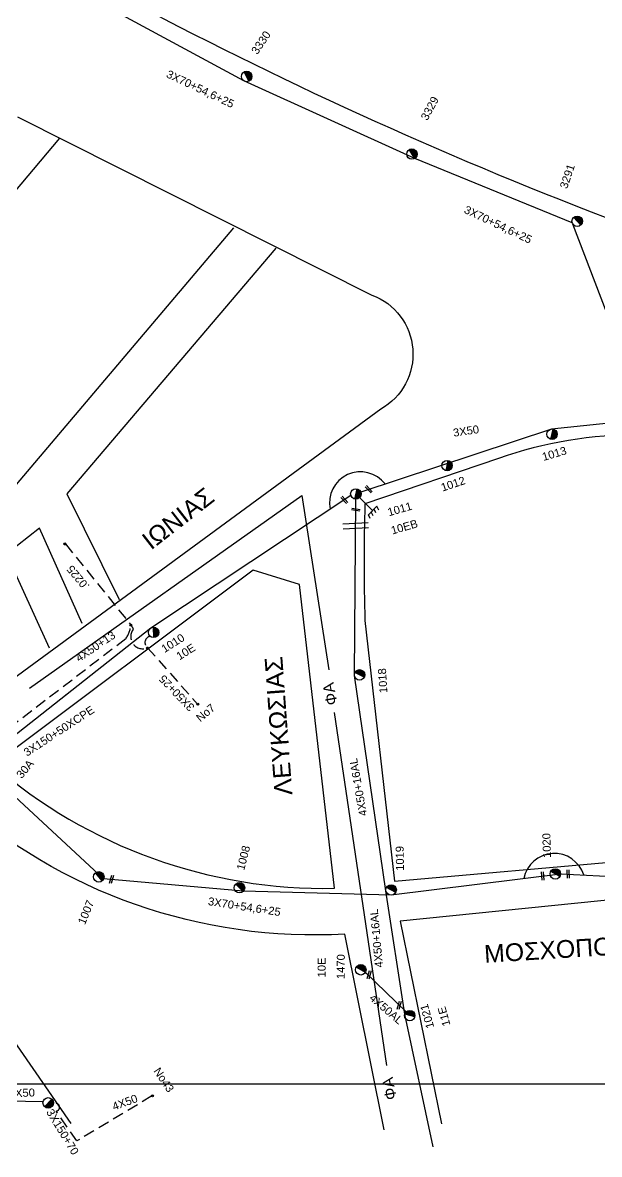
# Model space of a CAD drawing. Header units: millimetres. Extents: x 745 to 5694, y 762 to 3401.
# Drawn here: x 2050.1 to 2179.9, y 762.5 to 1017.1 of the extents above; entities that cross this region are included whole.
import ezdxf

# ---------------------------------------------------------------- set-up
doc = ezdxf.new("R2010")
doc.units = ezdxf.units.MM
doc.linetypes.add('DASHED', pattern=[19.05, 12.7, -6.35])
for name, color, linetype in [('Άγνωστα', 7, 'Continuous'), ('Γείωση', 7, 'Continuous'), ('Γυμνά εναέρια ΧΤ και ΦΟΠ (3Φ)   4x50+16AL', 7, 'Continuous'), ('Επιγραφές - Σχήματα', 7, 'Continuous'), ('Μηχανική τομή', 7, 'Continuous'), ('Στύλος ΦΜ', 7, 'Continuous'), ('Στύλος ΦΜ @ 1', 7, 'Continuous'), ('Συνδέσεις', 7, 'Continuous'), ('Συνεστραμμένα ΧΤ   3x70+54.6+25 AL', 7, 'SYN_LINE'), ('Τομή', 7, 'Continuous'), ('Υπόβαθρο ΔΕΗ', 7, 'Continuous'), ('Υπόγεια καλώδια Παροχών ΧΤ   .0225', 7, 'DASHED'), ('Υπόγεια καλώδια Παροχών ΧΤ   4x50AL', 7, 'DASHED')]:
    doc.layers.add(name, color=color, linetype=linetype)
doc.styles.add('arial', font='arial.ttf')
doc.styles.get("Standard").update_dxf_attribs({"font": 'arial.ttf'})
doc.linetypes.add('SYN_LINE', pattern='A,0.5,-0.0001,["/\\/\\/\\/",Standard,S=0.1,R=0,X=0,Y=-0.05],-0.25', length=0.7501)

# ---------------------------------------------------------------- blocks, each defined once
blk = doc.blocks.new('ΥΠΑΡΧΩΝ ΤΣΙΜΕΝΤΕΝΙΟΣ ΣΤΥΛΟΣ')
at = {"layer": 'Στύλος ΦΜ'}
blk.add_hatch(color=256, dxfattribs=at).paths.add_polyline_path([(-1.29, -2.28, 0.574793), (2.62, 0, 0.268822), (1.3, 2.27)])
blk.add_line((-1.29, -2.28), (1.3, 2.27), dxfattribs=at)
blk.add_circle((0, 0), 2.62, dxfattribs=at)
at = {"layer": 'Στύλος ΦΜ', "flags": 4}
for tag, p in [('ΑΡΙΘΜΟΣ', (-4.68, 8.05)), ('ΤΥΠΟΣ', (-4.91, 3.03))]:
    blk.add_attdef(tag, p, '', height=4, dxfattribs=at)
blk = doc.blocks.new('_ΣΥΝΔΕΣΗ')
at = {"layer": 'Συνδέσεις', "linetype": 'SYN_LINE', "ltscale": 40}
blk.add_hatch(color=256, dxfattribs=at).paths.add_polyline_path([(0.5, -0.01, 1), (-0.5, -0.01, 1)])
at = {"layer": 'Συνδέσεις'}
blk.add_circle((0, -0.01), 0.5, dxfattribs=at)
blk = doc.blocks.new('ΜΗΧΑΝΙΚΗ ΤΟΜΗ')
at = {"layer": 'Μηχανική τομή', "ltscale": 40}
for p, q in [((-1.89, 0.78), (1.89, 0.78)), ((1.89, 0), (-1.89, 0))]:
    blk.add_line(p, q, dxfattribs=at)
blk = doc.blocks.new('ΤΟΜΗ')
at = {"layer": 'Τομή', "ltscale": 40}
for p, q in [((-5.68, 0), (5.68, 0)), ((5.68, -2.33), (-5.68, -2.33))]:
    blk.add_line(p, q, dxfattribs=at)
blk = doc.blocks.new('ΓΕΙΩΣΗ')
at = {"layer": 'Γείωση', "ltscale": 40}
for p, q in [((-2.34, 11.45), (-3, 9.45)), ((-0.34, 11.45), (-1, 9.45)), ((1.66, 11.45), (1, 9.45)), ((3.66, 11.45), (3, 9.45)), ((0, 9.45), (0, 0))]:
    blk.add_line(p, q, dxfattribs=at)
blk.add_lwpolyline([(-3, 9.45), (3, 9.45)], dxfattribs=at)

msp = doc.modelspace()

# ---------------------------------------------------------------- linework, layer by layer
at = {"layer": 'Άγνωστα', "color": 27, "linetype": 'SYN_LINE', "ltscale": 20}
msp.add_lwpolyline([(2190.71, 927.93), (2173.94, 971.74)], dxfattribs=at)
at = {"layer": 'Άγνωστα', "color": 62}
for points in [[(2190.75, 927.94), (2169.12, 925.69), (2126.21, 911.45)], [(2123.96, 910.75), (2078.91, 880.91), (2040.85, 850.88), (2016.29, 831.91)]]:
    msp.add_lwpolyline(points, dxfattribs=at)
at = {"layer": 'Άγνωστα', "color": 62, "linetype": 'DASHED', "ltscale": 0.2}
msp.add_lwpolyline([(2074.44, 881.62, -0.138592), (2073.29, 878.49), (2042.46, 854.84), (2039.82, 855.23), (2019.86, 839.82), (2016.57, 844.42), (2009.73, 839.85), (1968.65, 897.63, -0.344748), (1963.27, 904.07)], format="xyb", dxfattribs=at)
at = {"layer": 'Άγνωστα', "color": 5, "linetype": 'SYN_LINE', "ltscale": 20}
msp.add_lwpolyline([(2203.32, 823.91), (2171.16, 825.53), (2133.05, 820.81), (2099.73, 821.68), (2068.32, 824.49), (2041.99, 848.85)], dxfattribs=at)
at = {"layer": 'Άγνωστα', "color": 5}
msp.add_lwpolyline([(2127.23, 803.44), (2136.37, 794.54)], dxfattribs=at)
at = {"layer": 'Άγνωστα', "color": 173}
msp.add_lwpolyline([(2054.69, 774.35), (2042.74, 774.55)], dxfattribs=at)
at = {"layer": 'Άγνωστα', "color": 173, "linetype": 'DASHED', "ltscale": 0.2}
msp.add_lwpolyline([(2079.19, 775.64), (2062.31, 765.52)], dxfattribs=at)
msp.add_lwpolyline([(2062.31, 765.52), (2057.65, 772.23, 1.280591), (2056.99, 773.82, -19.09052)], format="xyb", dxfattribs=at)
at = {"layer": 'Γυμνά εναέρια ΧΤ και ΦΟΠ (3Φ)   4x50+16AL', "color": 5}
msp.add_lwpolyline([(2142.52, 764.19), (2136.07, 794.01), (2131.86, 821.81), (2124.76, 870.21), (2125.08, 909.9)], dxfattribs=at)
at = {"layer": 'Επιγραφές - Σχήματα', "color": 62, "linetype": 'DASHED', "ltscale": 0.2}
msp.add_line((2078.21, 876.47), (2089.42, 863.8), dxfattribs=at)
at = {"layer": 'Επιγραφές - Σχήματα'}
msp.add_lwpolyline([(780.39, 1891.51), (3073.89, 1891.51), (3073.89, 778.3), (780.39, 778.3)], close=True, dxfattribs=at)
at = {"layer": 'Επιγραφές - Σχήματα', "color": 85, "ltscale": 0.2}
msp.add_lwpolyline([(2051.63, 867.36), (2112.96, 910.74), (2118.98, 871.51)], dxfattribs=at)
at = {"layer": 'Επιγραφές - Σχήματα', "color": 85}
msp.add_lwpolyline([(2120.2, 861.88), (2131.95, 782.53)], dxfattribs=at)
at = {"layer": 'Επιγραφές - Σχήματα', "ltscale": 0.2}
for centre, radius, start, end in [((2126.13, 909.07), 6.98, 37.6129, 191.3715), ((2169.73, 823.26), 6.96, 17.5678, 169.1443)]:
    msp.add_arc(centre, radius, start, end, dxfattribs=at)
at = {"layer": 'Επιγραφές - Σχήματα', "color": 62, "linetype": 'DASHED', "ltscale": 0.2}
msp.add_arc((2079.05, 877.64), 1.44, 101.3094, 234.4448, dxfattribs=at)
at = {"layer": 'Συνεστραμμένα ΧΤ   3x70+54.6+25 AL', "color": 27, "linetype": 'SYN_LINE', "ltscale": 20}
msp.add_lwpolyline([(2173.78, 972.05), (2138.33, 986.55), (2099.85, 1004.03), (2064.97, 1022.91)], dxfattribs=at)
at = {"layer": 'Υπόβαθρο ΔΕΗ'}
for points in [[(2111.81, 1264.23, 0.128529), (1975.32, 1082.38, 0.062772), (2188.67, 970.52), (2367.6, 916.24, 0.060101), (2486.77, 898.83, 0.597235), (2505.98, 938.55, 0.452783)], [(2048.96, 995.92), (2128.69, 955.84, -0.640583), (2130.67, 930.17), (2012.77, 843.69), (1973.02, 899.6), (2004.47, 923.99), (2019.58, 901.66, 0.082513), (2024.92, 896.04), (2012.77, 843.69)], [(2097.58, 970.97), (2041.52, 904.88, -0.554075), (2030.07, 904.88), (2013.52, 929.83, -0.25521), (2014.89, 939.4), (2058.48, 991.14)], [(2189.11, 924.43, 0.084084), (2157.19, 919.09), (2127.11, 908.87, 0.013155), (2127.11, 882.63), (2133.79, 823.97), (2186.54, 828.6, 0.448155), (2195.08, 840.07), (2189.11, 924.43)], [(2112.39, 890.69), (2101.99, 893.9), (2043.47, 850.17, 0.186407), (2120.31, 822.38), (2112.39, 890.69)], [(2131.48, 768.01), (2122.63, 812.06, -0.200258), (2034.57, 842.98), (2018.74, 830.36), (2060.97, 769.46)]]:
    msp.add_lwpolyline(points, format="xyb", dxfattribs=at)
for points in [[(2107.08, 966.37), (2060.02, 911.08), (2071.8, 887.36)], [(2063.51, 881.92), (2053.87, 903.36), (2046.48, 897.53), (2056.07, 876.44)], [(2214.01, 770), (2209.88, 796.85), (2203.17, 821.87), (2135.06, 815), (2144.37, 769.38)]]:
    msp.add_lwpolyline(points, dxfattribs=at)
at = {"layer": 'Υπόγεια καλώδια Παροχών ΧΤ   .0225', "color": 62, "ltscale": 0.2}
msp.add_lwpolyline([(2059.72, 899.83), (2074.44, 881.62, -0.057561), (2075.03, 880.68, -0.057561)], format="xyb", dxfattribs=at)
msp.add_arc((2077.14, 878.97), 2.72, 140.9156, 293.1504, dxfattribs=at)

# ---------------------------------------------------------------- block references
at = {"layer": 'Γείωση', "xscale": 0.4499999999998725, "yscale": 0.4499999999998725, "zscale": 0.4499999999998725, "rotation": 225.357743922768}
msp.add_blockref('ΓΕΙΩΣΗ', (2125.83, 910.34), dxfattribs=at)
at = {"layer": 'Μηχανική τομή'}
for p, xscale, yscale, zscale, rotation in [((2127.85, 912), 0.5000000000000528, 0.5000000000000528, 0.5000000000000528, 312.9099540559136), ((2122.34, 909.61), 0.5000000000000528, 0.5000000000000528, 0.5000000000000528, 312.9099540559136), ((2125.05, 907.36), 0.5000000000000391, 0.5000000000000391, 0.5000000000000391, 352.1953404176693), ((2069.9, 824.42), 0.500000000000069, 0.500000000000069, 0.500000000000069, 254.5215811525782), ((2166.94, 825.13), 0.5000000000001281, 0.5000000000001281, 0.5000000000001281, 273.4420781113262), ((2172.68, 825.58), 0.5000000000001281, 0.5000000000001281, 0.5000000000001281, 273.4420781113262), ((2127.9, 802.96), 0.500000000000069, 0.500000000000069, 0.500000000000069, 254.5215811525782), ((2134.66, 796.08), 0.500000000000069, 0.500000000000069, 0.500000000000069, 254.5215811525782)]:
    msp.add_blockref('ΜΗΧΑΝΙΚΗ ΤΟΜΗ', p, dxfattribs=dict(at, xscale=xscale, yscale=yscale, zscale=zscale, rotation=rotation))
at = {"layer": 'Στύλος ΦΜ @ 1', "ltscale": 40}
ref = msp.add_blockref('ΥΠΑΡΧΩΝ ΤΣΙΜΕΝΤΕΝΙΟΣ ΣΤΥΛΟΣ', (2100.5, 1005.01), dxfattribs=dict(at, xscale=0.4499999999997595, yscale=0.4499999999997595, zscale=0.4499999999997595, rotation=56.1309126256486))
ref.add_attrib('ΤΥΠΟΣ', '3330', (2102.91, 1009.81), dxfattribs={"layer": 'Στύλος ΦΜ', "height": 1.8, "rotation": 56.1309, "flags": 4})
ref = msp.add_blockref('ΥΠΑΡΧΩΝ ΤΣΙΜΕΝΤΕΝΙΟΣ ΣΤΥΛΟΣ', (2137.71, 987.55), dxfattribs=dict(at, xscale=0.4499999999997275, yscale=0.4499999999997275, zscale=0.4499999999997275, rotation=61.50282170837636))
ref.add_attrib('ΤΥΠΟΣ', '3329', (2141.16, 994.95), dxfattribs={"layer": 'Στύλος ΦΜ', "height": 1.8, "rotation": 61.5028, "flags": 4})
ref = msp.add_blockref('ΥΠΑΡΧΩΝ ΤΣΙΜΕΝΤΕΝΙΟΣ ΣΤΥΛΟΣ', (2174.9, 972.43), dxfattribs=dict(at, xscale=0.4499999999998031, yscale=0.4499999999998031, zscale=0.4499999999998031, rotation=71.29243327196683))
ref.add_attrib('ΤΥΠΟΣ', '3291', (2172.62, 979.61), dxfattribs={"layer": 'Στύλος ΦΜ', "height": 1.8, "rotation": 71.2924, "flags": 4})
ref = msp.add_blockref('ΥΠΑΡΧΩΝ ΤΣΙΜΕΝΤΕΝΙΟΣ ΣΤΥΛΟΣ', (2169.24, 924.52), dxfattribs=dict(at, xscale=0.4499999999996675, yscale=0.4499999999996675, zscale=0.4499999999996675, rotation=16.26198882570386))
ref.add_attrib('ΤΥΠΟΣ', '1013', (2167.31, 918.5), dxfattribs={"layer": 'Στύλος ΦΜ', "height": 1.8, "rotation": 16.262, "flags": 4})
ref = msp.add_blockref('ΥΠΑΡΧΩΝ ΤΣΙΜΕΝΤΕΝΙΟΣ ΣΤΥΛΟΣ', (2145.61, 917.46), dxfattribs=dict(at, xscale=0.4499999999996203, yscale=0.4499999999996203, zscale=0.4499999999996203, rotation=18.36736807064643))
ref.add_attrib('ΤΥΠΟΣ', '1012', (2144.59, 911.61), dxfattribs={"layer": 'Στύλος ΦΜ', "height": 1.8, "rotation": 18.3674, "flags": 4})
ref = msp.add_blockref('ΥΠΑΡΧΩΝ ΤΣΙΜΕΝΤΕΝΙΟΣ ΣΤΥΛΟΣ', (2125.09, 911.08), dxfattribs=dict(at, xscale=0.4499999999997403, yscale=0.4499999999997403, zscale=0.4499999999997403, rotation=16.08608985155677))
ref.add_attrib('ΤΥΠΟΣ', '1011', (2132.52, 906.05), dxfattribs={"layer": 'Στύλος ΦΜ', "height": 1.8, "rotation": 16.0861, "flags": 4})
ref.add_attrib('ΑΡΙΘΜΟΣ', '10EB', (2133.29, 901.95), dxfattribs={"layer": 'Στύλος ΦΜ', "height": 1.8, "rotation": 16.0861, "flags": 4})
ref = msp.add_blockref('ΥΠΑΡΧΩΝ ΤΣΙΜΕΝΤΕΝΙΟΣ ΣΤΥΛΟΣ', (2079.56, 879.93), dxfattribs=dict(at, xscale=0.4499999999996431, yscale=0.4499999999996431, zscale=0.4499999999996431, rotation=32.37266852534734))
ref.add_attrib('ΤΥΠΟΣ', '1010', (2082.02, 875.27), dxfattribs={"layer": 'Στύλος ΦΜ', "height": 1.8, "rotation": 32.3727, "flags": 4})
ref.add_attrib('ΑΡΙΘΜΟΣ', '10E', (2085.4, 873.62), dxfattribs={"layer": 'Στύλος ΦΜ', "height": 1.8, "rotation": 32.3727, "flags": 4})
ref = msp.add_blockref('ΥΠΑΡΧΩΝ ΤΣΙΜΕΝΤΕΝΙΟΣ ΣΤΥΛΟΣ', (2125.93, 870.38), dxfattribs=dict(at, xscale=0.4499999999996939, yscale=0.4499999999996939, zscale=0.4499999999996939, rotation=93.55593684756828))
ref.add_attrib('ΤΥΠΟΣ', '1018', (2132.19, 866.33), dxfattribs={"layer": 'Στύλος ΦΜ', "height": 1.8, "rotation": 93.5559, "flags": 4})
ref = msp.add_blockref('ΥΠΑΡΧΩΝ ΤΣΙΜΕΝΤΕΝΙΟΣ ΣΤΥΛΟΣ', (2041.57, 849.95), dxfattribs=dict(at, xscale=0.4499999999997258, yscale=0.4499999999997258, zscale=0.4499999999997258, rotation=50.08034323008876))
ref.add_attrib('ΤΥΠΟΣ', '30A', (2049.87, 846.91), dxfattribs={"layer": 'Στύλος ΦΜ', "height": 1.8, "rotation": 50.0803, "flags": 4})
ref = msp.add_blockref('ΥΠΑΡΧΩΝ ΤΣΙΜΕΝΤΕΝΙΟΣ ΣΤΥΛΟΣ', (2169.98, 825.59), dxfattribs=dict(at, xscale=0.4499999999996846, yscale=0.4499999999996846, zscale=0.4499999999996846, rotation=91.58418899496952))
ref.add_attrib('ΤΥΠΟΣ', '1020', (2169, 829.21), dxfattribs={"layer": 'Στύλος ΦΜ', "height": 1.8, "rotation": 91.5842, "flags": 4})
ref = msp.add_blockref('ΥΠΑΡΧΩΝ ΤΣΙΜΕΝΤΕΝΙΟΣ ΣΤΥΛΟΣ', (2098.88, 822.49), dxfattribs=dict(at, xscale=0.449999999999637, yscale=0.449999999999637, zscale=0.449999999999637, rotation=75.72621561280879))
ref.add_attrib('ΤΥΠΟΣ', '1008', (2099.94, 826.28), dxfattribs={"layer": 'Στύλος ΦΜ', "height": 1.8, "rotation": 75.7262, "flags": 4})
ref = msp.add_blockref('ΥΠΑΡΧΩΝ ΤΣΙΜΕΝΤΕΝΙΟΣ ΣΤΥΛΟΣ', (2133.02, 821.99), dxfattribs=dict(at, xscale=0.4499999999995944, yscale=0.4499999999995944, zscale=0.4499999999995944, rotation=91.01125050737781))
ref.add_attrib('ΤΥΠΟΣ', '1019', (2135.93, 826.31), dxfattribs={"layer": 'Στύλος ΦΜ', "height": 1.8, "rotation": 91.0113, "flags": 4})
ref = msp.add_blockref('ΥΠΑΡΧΩΝ ΤΣΙΜΕΝΤΕΝΙΟΣ ΣΤΥΛΟΣ', (2067.22, 824.94), dxfattribs=dict(at, xscale=0.4499999999997312, yscale=0.4499999999997312, zscale=0.4499999999997312, rotation=67.78664222103383))
ref.add_attrib('ΤΥΠΟΣ', '1007', (2064.11, 814.04), dxfattribs={"layer": 'Στύλος ΦΜ', "height": 1.8, "rotation": 67.7866, "flags": 4})
ref = msp.add_blockref('ΥΠΑΡΧΩΝ ΤΣΙΜΕΝΤΕΝΙΟΣ ΣΤΥΛΟΣ', (2126.2, 804.02), dxfattribs=dict(at, xscale=0.4499999999995974, yscale=0.4499999999995974, zscale=0.4499999999995974, rotation=89.70431040954045))
ref.add_attrib('ΤΥΠΟΣ', '10E', (2118.27, 802.31), dxfattribs={"layer": 'Στύλος ΦΜ', "height": 1.8, "rotation": 89.7043, "flags": 4})
ref.add_attrib('ΑΡΙΘΜΟΣ', '1470', (2122.57, 801.94), dxfattribs={"layer": 'Στύλος ΦΜ', "height": 1.8, "rotation": 89.7043, "flags": 4})
ref = msp.add_blockref('ΥΠΑΡΧΩΝ ΤΣΙΜΕΝΤΕΝΙΟΣ ΣΤΥΛΟΣ', (2137.21, 793.72), dxfattribs=dict(at, xscale=0.4499999999995976, yscale=0.4499999999995976, zscale=0.4499999999995976, rotation=105.532764713043))
ref.add_attrib('ΤΥΠΟΣ', '1021', (2142.73, 791.11), dxfattribs={"layer": 'Στύλος ΦΜ', "height": 1.8, "rotation": 105.5328, "flags": 4})
ref.add_attrib('ΑΡΙΘΜΟΣ', '11E', (2146.39, 791.62), dxfattribs={"layer": 'Στύλος ΦΜ', "height": 1.8, "rotation": 105.5328, "flags": 4})
at = {"layer": 'Στύλος ΦΜ @ 1', "ltscale": 40, "xscale": 0.4499999999996779, "yscale": 0.4499999999996779, "zscale": 0.4499999999996779, "rotation": 346.8465568456768}
msp.add_blockref('ΥΠΑΡΧΩΝ ΤΣΙΜΕΝΤΕΝΙΟΣ ΣΤΥΛΟΣ', (2055.84, 774.08), dxfattribs=at)
at = {"layer": 'Συνδέσεις', "xscale": 0.4499999999998181, "yscale": 0.4499999999998181, "zscale": 0.4499999999998181}
for p in [(2059.58, 899.83), (2074.41, 881.57), (2078.19, 876.42), (2089.49, 863.77), (2079.33, 775.67)]:
    msp.add_blockref('_ΣΥΝΔΕΣΗ', p, dxfattribs=at)
at = {"layer": 'Τομή', "xscale": 0.4999999999999816, "yscale": 0.4999999999999816, "zscale": 0.4999999999999816, "rotation": 183.0344137476951}
msp.add_blockref('ΤΟΜΗ', (2125.07, 903.32), dxfattribs=at)

# ---------------------------------------------------------------- texts
at = {"layer": 'Άγνωστα', "char_height": 1.8, "attachment_point": 1, "style": 'arial'}
for s, insert, width, rotation in [('3X70+54,6+25', (2150.03, 976.03), 19.229, 334.681), ('4X50+13', (2061.77, 874.69), 69.1904, 33.9538), ('3X50+25', (2087.63, 861.99), 21.132, 133.8844), ('3X150+50XCPE', (2050.08, 853.46), 21.132, 33.2904), ('3X70+54,6+25', (2091.98, 820.38), 69.1904, 351.3033), ('4X50', (2046.94, 777.12), 69.1904, 2.1628), ('4X50', (2070.03, 774.01), 69.1904, 20.5487), ('3X150+70', (2056.85, 772.97), 69.1904, 301.3213)]:
    msp.add_mtext(s, dxfattribs=dict(at, insert=insert, width=width, rotation=rotation))
at = {"layer": 'Γυμνά εναέρια ΧΤ και ΦΟΠ (3Φ)   4x50+16AL', "char_height": 1.8, "attachment_point": 1, "style": 'arial'}
for insert, width, rotation in [((2125.87, 838.47), 21.132, 100.0626), ((2129.42, 804.45), 69.1904, 95.1984)]:
    msp.add_mtext('4X50+16AL', dxfattribs=dict(at, insert=insert, width=width, rotation=rotation))
at = {"layer": 'Επιγραφές - Σχήματα', "width": 69.1904, "attachment_point": 1, "style": 'arial'}
for s, insert, char_height, rotation in [('ΙΩΝΙΑΣ', (2076.51, 901.48), 4, 37.8845), ('ΛΕΥΚΩΣΙΑΣ', (2106.81, 843.14), 4, 94.1902), ('Νο7', (2088.91, 861.07), 1.8, 39.8426), ('ΜΟΣΧΟΠΟΛΕΩΣ', (2153.83, 809.56), 4, 3.6019), ('Nο43', (2080.95, 782.26), 1.8, 303.8548)]:
    msp.add_mtext(s, dxfattribs=dict(at, insert=insert, char_height=char_height, rotation=rotation))
at = {"layer": 'Επιγραφές - Σχήματα', "color": 85, "char_height": 2.5, "width": 19.229, "attachment_point": 1, "rotation": 100.4637, "style": 'arial'}
for insert in [(2118.5, 863.34), (2131.84, 774.53)]:
    msp.add_mtext('ΦΑ', dxfattribs=dict(at, insert=insert))
at = {"layer": 'Συνεστραμμένα ΧΤ   3x70+54.6+25 AL', "insert": (2083.02, 1006.54), "char_height": 1.8, "width": 19.229, "attachment_point": 1, "rotation": 334.681, "style": 'arial'}
msp.add_mtext('3X70+54,6+25', dxfattribs=at)
at = {"layer": 'Υπόβαθρο ΔΕΗ', "insert": (2146.84, 925.72), "char_height": 1.8, "width": 69.1904, "attachment_point": 1, "rotation": 8.3719, "style": 'arial'}
msp.add_mtext('3X50', dxfattribs=at)
at = {"layer": 'Υπόγεια καλώδια Παροχών ΧΤ   .0225', "insert": (2063.89, 889.25), "char_height": 1.8, "width": 21.132, "attachment_point": 1, "rotation": 130.0018, "style": 'arial'}
msp.add_mtext('.0225', dxfattribs=at)
at = {"layer": 'Υπόγεια καλώδια Παροχών ΧΤ   4x50AL', "insert": (2129.11, 798.79), "char_height": 1.8, "width": 69.1904, "attachment_point": 1, "rotation": 319.5467, "style": 'arial'}
msp.add_mtext('4X50AL', dxfattribs=at)

doc.saveas('drawing.dxf')
